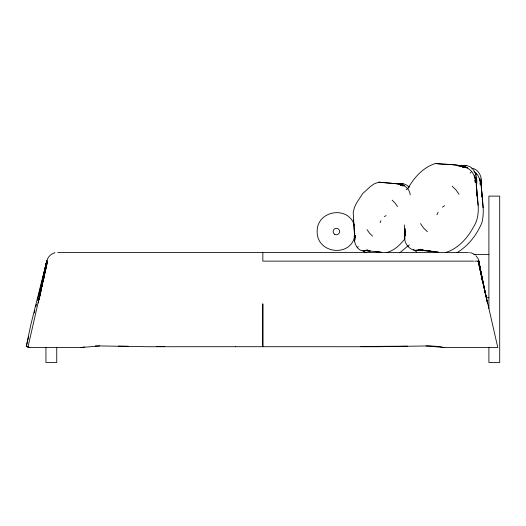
<?xml version="1.0" encoding="UTF-8"?>
<svg xmlns="http://www.w3.org/2000/svg" width="526" height="526" viewBox="0 0 526 526"><rect width="100%" height="100%" fill="white"/><g stroke="black" fill="none" stroke-linecap="round" stroke-linejoin="round"><path stroke-width="0.79" d="M354.8 233.478C352.328 241.441 357.647 254.485 367.529 249.949L365.149 250.389M404.79 235.924L404.961 228.422L405 234.563L404.29 224.983M476.293 186.059C478.41 177.433 474.117 163.573 463.209 165.9M481.349 187.795C482.539 180.234 480.836 169.734 471.861 168.228M421.063 250.041L423.292 250.06L415.047 250.402L421.076 249.271C412.877 253.69 403.646 245.175 404.75 236.667M404.987 235.78L405.625 231.039L404.665 238.153M476.339 179.412L476.549 177.827L476.326 181.062M481.06 184.271L481.592 180.319L481.073 185.106M46.321 264.289L46.761 261.12A11.066 11.066 0 0 1 54.96 252.782L54.934 252.782M45.262 271.521L45.492 269.923M45.723 268.319L46.761 261.12L47.097 261.12M45.223 271.39L45.46 269.812M45.696 268.227L46.761 261.12L30.837 324.621L26.3 346.259L29.732 347.548M45.749 268.405L46.853 261.12L43.619 279.102L46.926 261.12L39.009 299.807M46.268 264.341L46.768 261.113L41.981 281.535M45.203 271.219L46.761 261.12L42.067 281.548M45.197 271.114L46.761 261.12L42.652 279.194M45.762 266.583L46.768 261.113L43.25 277.084M45.223 269.121L46.761 261.12L43.704 275.059M44.69 271.225L46.761 261.12M40.417 293.127L46.992 261.12L38.931 299.846M39.47 297.611L40.259 293.876M38.924 299.899L47.577 261.12L27.871 347.548L81.385 347.548L84.443 346.943M28.588 336.699L26.412 346.318L28.411 346.976M40.673 287.84L41.212 285.48M37.431 300.372L38.569 295.665M38.944 294.093L41.791 282.324M34.282 312.917L34.88 310.564M35.873 306.645L36.472 304.298M26.3 346.259L26.438 345.891M354.655 237.173C348.968 257.878 316.645 252.96 317.165 231.545C316.599 210.558 348.199 205.107 354.379 225.246M380.088 222.682L380.962 220.683M436.968 214.759L438.073 212.234M407.749 188.906C413.778 177.808 423.134 167.222 435.541 163.507C446.219 164.671 457.508 163.961 467.64 167.82C457.574 163.639 446.173 164.894 435.541 163.507M405.046 238.58C400.47 244.643 394.454 250.415 386.965 252.473M357.193 247.739L358.232 246.51M406.328 189.761L407.38 188.518M407.992 246.477L409.307 244.925M470.185 173.093L471.52 171.515M475.668 175.059L476.556 174.007M407.913 245.984L399.747 252.809M456.956 252.658C468.285 245.879 476.595 235.135 481.75 223.09C485.314 210.617 481.461 197.539 481.257 184.817M384.401 216.627L386.097 215.588M442.432 207.093L444.582 205.778M378.957 182.187L400.299 184.08L404.316 185.599L400.299 184.08L378.957 182.187L374.519 183.679L370.633 186.335L362.762 193.496L356.694 202.786L354.445 207.369L353.183 212.609L354.78 237.791M445.68 252.473C458.35 248.68 467.778 237.759 473.86 226.404C482.138 213.023 476.247 196.961 476.214 182.331M399.845 184.337C403.034 182.91 406.532 184.488 408.827 186.815M463.912 165.999L466.167 165.578L458.718 165.9L461.887 165.953M399.984 184.422L403.153 183.83L398.077 184.054M235.602 346.706L148.325 346.739L99.618 345.944L80.951 347.548M362.769 250.836L369.285 250.567L366.819 250.547M485.097 292.344L478.686 261.12L487.609 303.798L478.101 261.12L497.806 347.548L444.292 347.548L439.703 346.641L430.426 345.891L377.346 346.739L235.609 346.706M360.935 346.483L407.387 346.161M57.682 252.565L468.002 252.565M468.916 252.565L469.54 252.565M470.75 252.782L470.724 252.782A11.066 11.066 0 0 1 475.103 254.952M473.867 254.459L488.897 254.459M473.63 261.12L262.842 261.12L262.842 252.782M474.748 261.12L478.949 261.12L478.147 258.792L476.043 255.781M486.432 297.67L488.897 297.67M118.284 346.161L128.048 346.226M398.143 184.113L400.753 184.139L398.287 184.113M420.918 250.041L423.292 250.06M367.03 250.547L369.285 250.567M458.672 165.927L463.123 165.973L462.683 165.96M95.245 345.891L99.618 345.944M156.531 346.371L164.743 346.483M424.239 250.711L419.63 250.106L430.544 250.955L418.663 250.08M408.426 186.914L409.55 186.973M424.449 250.744L438.46 252.191M366.517 250.619L381.265 252.25M426.053 345.937L444.72 347.548M366.359 250.665L370.192 251.106M366.49 250.619L370.028 251.086M430.807 251.152L438.257 252.171M375.222 251.435L381.1 252.237M463.616 167.511L462.222 167.038C470.362 166.847 475.655 174.908 475.313 182.489L474.787 180.326M403.12 186.026L400.036 184.981C405.447 184.896 409.82 189.584 410.201 194.863M413.475 249.534L416.842 252.105M363.499 251.001L365.978 252.888M474.018 171.561C478.673 174.297 480.205 179.899 480.356 184.981L480.008 183.535M427.408 231.716L423.588 228.074L420.504 223.57M372.533 236.075L369.515 233.196L367.076 229.638M452.169 186.204L455.95 189.893L459.073 194.35M392.094 200.123L395.079 203.036L397.544 206.56M481.323 184.58L479.712 178.459L481.323 184.58L482.02 197.119M476.28 182.095L474.676 175.973L476.28 182.095L477.023 196.113L476.839 188.919M404.941 233.886L405.342 235.385M485.985 296.651L478.752 261.12L482.329 280.667L478.818 261.12L480.172 270.029M486.326 298.229L486.662 299.807M485.261 293.127L486.044 296.861M486.359 298.36L486.675 299.853M480.218 269.812L478.91 261.12L480.718 272.652M478.91 261.12L480.711 272.777M480.455 271.39L480.692 272.968M482.23 198.913L483.092 207.704M477.187 196.428L478.049 205.212M353.373 219.335L354.34 232.4M481.882 191.405L482.02 197.007M481.27 184.435L481.264 183.909L481.283 187.743M476.221 181.424L476.227 181.943M488.897 308.479L488.897 196.119L499.7 196.119L499.7 362.493L488.897 362.493L488.897 347.245M56.749 347.245L56.749 362.493L45.946 362.493L45.946 347.725M262.836 303.916L262.829 346.713L262.836 303.916M355.326 235.543L354.57 241.158L355.326 235.543M38.582 301.431L38.24 303.009L38.582 301.457M334.76 234.34A3.228 3.228 0 0 0 339.605 231.545A3.228 3.228 0 0 0 334.76 228.744A3.228 3.228 0 0 0 334.76 234.34"/></g></svg>
